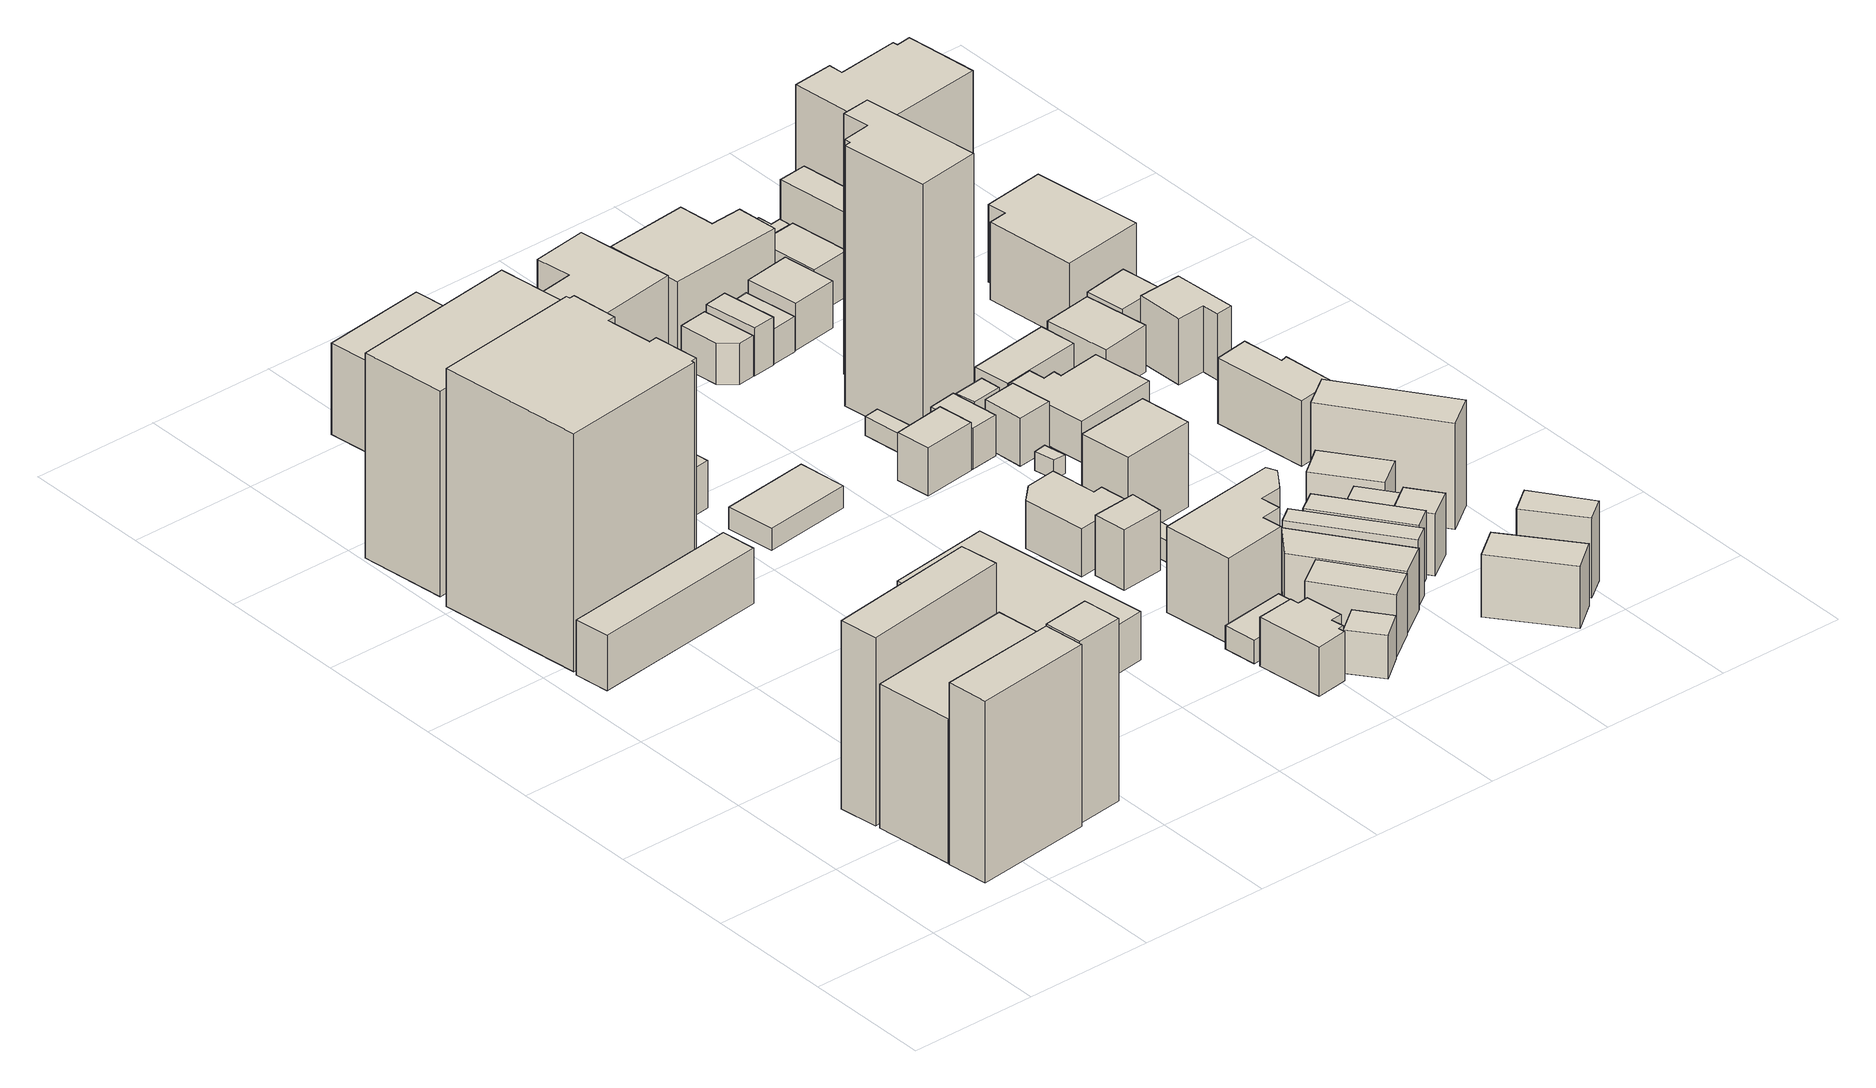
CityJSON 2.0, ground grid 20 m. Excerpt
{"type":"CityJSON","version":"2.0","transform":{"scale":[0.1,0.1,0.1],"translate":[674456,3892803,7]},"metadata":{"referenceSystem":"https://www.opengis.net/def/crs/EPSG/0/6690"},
"CityObjects":{
"building1":{"type":"Building","attributes":{"class":"9999","usage":"401","measuredHeight":34.9,"storeysAboveGround":7,"BuildingDetailAttribute.totalFloorArea":859.86,"BuildingDetailAttribute.buildingFootprintArea":122.84,"BuildingDetailAttribute.buildingRoofEdgeArea":169.28,"BuildingDetailAttribute.urbanPlanType":"21","BuildingDetailAttribute.landUseType":"212","BuildingDetailAttribute.surveyYear":2021,"BuildingIDAttribute.prefecture":"23","BuildingIDAttribute.city":"23106"},"address":[{"country":"日本","locality":"愛知県名古屋市"}],"geometry":[{"type":"Solid","lod":"1","boundaries":[[[[0,1,2,3,4]],[[3,5,6,4]],[[2,7,5,3]],[[1,8,7,2]],[[0,9,8,1]],[[4,6,9,0]],[[5,7,8,9,6]]]]}]},
"building2":{"type":"Building","attributes":{"class":"3002","usage":"412","measuredHeight":28.9,"storeysAboveGround":7,"BuildingDetailAttribute.totalFloorArea":2027.91,"BuildingDetailAttribute.buildingFootprintArea":289.7,"BuildingDetailAttribute.buildingRoofEdgeArea":289.7,"BuildingDetailAttribute.urbanPlanType":"21","BuildingDetailAttribute.landUseType":"211","BuildingDetailAttribute.surveyYear":2021,"BuildingIDAttribute.prefecture":"23","BuildingIDAttribute.city":"23106"},"address":[{"country":"日本","locality":"愛知県名古屋市"}],"geometry":[{"type":"Solid","lod":"1","boundaries":[[[[10,11,12,13,14]],[[13,15,16,14]],[[12,17,15,13]],[[11,18,17,12]],[[10,19,18,11]],[[14,16,19,10]],[[15,17,18,19,16]]]]}]},
"building3":{"type":"Building","attributes":{"class":"3002","usage":"412","measuredHeight":33.9,"storeysAboveGround":10,"BuildingDetailAttribute.totalFloorArea":1466.18,"BuildingDetailAttribute.buildingFootprintArea":146.62,"BuildingDetailAttribute.buildingRoofEdgeArea":146.62,"BuildingDetailAttribute.urbanPlanType":"21","BuildingDetailAttribute.landUseType":"211","BuildingDetailAttribute.surveyYear":2021,"BuildingIDAttribute.prefecture":"23","BuildingIDAttribute.city":"23106"},"address":[{"country":"日本","locality":"愛知県名古屋市中区新栄一丁目３９１１"}],"geometry":[{"type":"Solid","lod":"1","boundaries":[[[[20,21,22,23]],[[22,24,25,23]],[[21,26,24,22]],[[20,27,26,21]],[[23,25,27,20]],[[24,26,27,25]]]]}]},
"building4":{"type":"Building","attributes":{"class":"9999","usage":"401","measuredHeight":34.9,"storeysAboveGround":1,"BuildingDetailAttribute.totalFloorArea":46.45,"BuildingDetailAttribute.buildingFootprintArea":46.45,"BuildingDetailAttribute.buildingRoofEdgeArea":169.28,"BuildingDetailAttribute.urbanPlanType":"21","BuildingDetailAttribute.landUseType":"212","BuildingDetailAttribute.surveyYear":2021,"BuildingIDAttribute.prefecture":"23","BuildingIDAttribute.city":"23106"},"address":[{"country":"日本","locality":"愛知県名古屋市"}],"geometry":[{"type":"Solid","lod":"1","boundaries":[[[[28,29,30,31]],[[30,32,33,31]],[[29,34,32,30]],[[28,35,34,29]],[[31,33,35,28]],[[32,34,35,33]]]]}]},
"building5":{"type":"Building","attributes":{"class":"3002","usage":"402","measuredHeight":12.2,"storeysAboveGround":3,"BuildingDetailAttribute.totalFloorArea":470.16,"BuildingDetailAttribute.buildingFootprintArea":156.72,"BuildingDetailAttribute.buildingRoofEdgeArea":156.72,"BuildingDetailAttribute.urbanPlanType":"21","BuildingDetailAttribute.landUseType":"212","BuildingDetailAttribute.surveyYear":2021,"BuildingIDAttribute.prefecture":"23","BuildingIDAttribute.city":"23106"},"address":[{"country":"日本","locality":"愛知県名古屋市"}],"geometry":[{"type":"Solid","lod":"1","boundaries":[[[[36,37,38,39]],[[38,40,41,39]],[[37,42,40,38]],[[36,43,42,37]],[[39,41,43,36]],[[40,42,43,41]]]]}]},
"building6":{"type":"Building","attributes":{"class":"9999","usage":"412","measuredHeight":38.8,"storeysAboveGround":12,"BuildingDetailAttribute.totalFloorArea":6611.01,"BuildingDetailAttribute.buildingFootprintArea":550.92,"BuildingDetailAttribute.buildingRoofEdgeArea":550.92,"BuildingDetailAttribute.urbanPlanType":"21","BuildingDetailAttribute.landUseType":"211","BuildingDetailAttribute.surveyYear":2021,"BuildingIDAttribute.prefecture":"23","BuildingIDAttribute.city":"23106"},"address":[{"country":"日本","locality":"愛知県名古屋市中区新栄一丁目２９０９"}],"geometry":[{"type":"Solid","lod":"1","boundaries":[[[[44,45,46,47,48,49,50,51,52,53,54,55]],[[54,56,57,55]],[[53,58,56,54]],[[52,59,58,53]],[[51,60,59,52]],[[50,61,60,51]],[[49,62,61,50]],[[48,63,62,49]],[[47,64,63,48]],[[46,65,64,47]],[[45,66,65,46]],[[44,67,66,45]],[[55,57,67,44]],[[56,58,59,60,61,62,63,64,65,66,67,57]]]]}]},
"building7":{"type":"Building","attributes":{"class":"9999","usage":"412","measuredHeight":8.6,"storeysAboveGround":1,"BuildingDetailAttribute.totalFloorArea":19.01,"BuildingDetailAttribute.buildingFootprintArea":19.01,"BuildingDetailAttribute.buildingRoofEdgeArea":19.01,"BuildingDetailAttribute.urbanPlanType":"21","BuildingDetailAttribute.landUseType":"211","BuildingDetailAttribute.surveyYear":2021,"BuildingIDAttribute.prefecture":"23","BuildingIDAttribute.city":"23106"},"address":[{"country":"日本","locality":"愛知県名古屋市"}],"geometry":[{"type":"Solid","lod":"1","boundaries":[[[[68,69,70,71,72]],[[71,73,74,72]],[[70,75,73,71]],[[69,76,75,70]],[[68,77,76,69]],[[72,74,77,68]],[[73,75,76,77,74]]]]}]},
"building8":{"type":"Building","attributes":{"class":"3002","usage":"414","measuredHeight":41.6,"storeysAboveGround":10,"BuildingDetailAttribute.totalFloorArea":3636.56,"BuildingDetailAttribute.buildingFootprintArea":363.66,"BuildingDetailAttribute.buildingRoofEdgeArea":363.66,"BuildingDetailAttribute.urbanPlanType":"21","BuildingDetailAttribute.landUseType":"211","BuildingDetailAttribute.surveyYear":2021,"BuildingIDAttribute.prefecture":"23","BuildingIDAttribute.city":"23106"},"address":[{"country":"日本","locality":"愛知県名古屋市"}],"geometry":[{"type":"Solid","lod":"1","boundaries":[[[[78,79,80,81,82]],[[81,83,84,82]],[[80,85,83,81]],[[79,86,85,80]],[[78,87,86,79]],[[82,84,87,78]],[[83,85,86,87,84]]]]}]},
"building9":{"type":"Building","attributes":{"class":"3002","usage":"401","measuredHeight":19.5,"storeysAboveGround":4,"BuildingDetailAttribute.totalFloorArea":1303.66,"BuildingDetailAttribute.buildingFootprintArea":325.91,"BuildingDetailAttribute.buildingRoofEdgeArea":325.91,"BuildingDetailAttribute.urbanPlanType":"21","BuildingDetailAttribute.landUseType":"212","BuildingDetailAttribute.surveyYear":2021,"BuildingIDAttribute.prefecture":"23","BuildingIDAttribute.city":"23106"},"address":[{"country":"日本","locality":"愛知県名古屋市"}],"geometry":[{"type":"Solid","lod":"1","boundaries":[[[[88,89,90,91,92,93,94]],[[93,95,96,94]],[[92,97,95,93]],[[91,98,97,92]],[[90,99,98,91]],[[89,100,99,90]],[[88,101,100,89]],[[94,96,101,88]],[[95,97,98,99,100,101,96]]]]}]},
"building10":{"type":"Building","attributes":{"class":"9999","usage":"412","measuredHeight":8.5,"storeysAboveGround":1,"BuildingDetailAttribute.totalFloorArea":107.79,"BuildingDetailAttribute.buildingFootprintArea":107.79,"BuildingDetailAttribute.buildingRoofEdgeArea":107.79,"BuildingDetailAttribute.urbanPlanType":"21","BuildingDetailAttribute.landUseType":"223","BuildingDetailAttribute.surveyYear":2021,"BuildingIDAttribute.prefecture":"23","BuildingIDAttribute.city":"23106"},"address":[{"country":"日本","locality":"愛知県名古屋市"}],"geometry":[{"type":"Solid","lod":"1","boundaries":[[[[102,103,104,105]],[[104,106,107,105]],[[103,108,106,104]],[[102,109,108,103]],[[105,107,109,102]],[[106,108,109,107]]]]}]},
"building11":{"type":"Building","attributes":{"class":"3002","usage":"402","measuredHeight":8.7,"storeysAboveGround":2,"BuildingDetailAttribute.totalFloorArea":960.29,"BuildingDetailAttribute.buildingFootprintArea":480.15,"BuildingDetailAttribute.buildingRoofEdgeArea":480.15,"BuildingDetailAttribute.urbanPlanType":"21","BuildingDetailAttribute.landUseType":"212","BuildingDetailAttribute.surveyYear":2021,"BuildingIDAttribute.prefecture":"23","BuildingIDAttribute.city":"23106"},"address":[{"country":"日本","locality":"愛知県名古屋市中区新栄一丁目３９０１の一部"}],"geometry":[{"type":"Solid","lod":"1","boundaries":[[[[110,111,112,113,114,115,116,117]],[[116,118,119,117]],[[115,120,118,116]],[[114,121,120,115]],[[113,122,121,114]],[[112,123,122,113]],[[111,124,123,112]],[[110,125,124,111]],[[117,119,125,110]],[[118,120,121,122,123,124,125,119]]]]}]},
"building12":{"type":"Building","attributes":{"class":"3002","usage":"412","measuredHeight":27.5,"storeysAboveGround":9,"BuildingDetailAttribute.totalFloorArea":2140.49,"BuildingDetailAttribute.buildingFootprintArea":237.83,"BuildingDetailAttribute.buildingRoofEdgeArea":237.83,"BuildingDetailAttribute.urbanPlanType":"21","BuildingDetailAttribute.landUseType":"211","BuildingDetailAttribute.surveyYear":2021,"BuildingIDAttribute.prefecture":"23","BuildingIDAttribute.city":"23106"},"address":[{"country":"日本","locality":"愛知県名古屋市"}],"geometry":[{"type":"Solid","lod":"1","boundaries":[[[[126,127,128,129,130,131,132]],[[131,133,134,132]],[[130,135,133,131]],[[129,136,135,130]],[[128,137,136,129]],[[127,138,137,128]],[[126,139,138,127]],[[132,134,139,126]],[[133,135,136,137,138,139,134]]]]}]},
"building13":{"type":"Building","attributes":{"class":"3001","usage":"431","measuredHeight":4.5,"storeysAboveGround":1,"BuildingDetailAttribute.totalFloorArea":107.87,"BuildingDetailAttribute.buildingFootprintArea":107.87,"BuildingDetailAttribute.buildingRoofEdgeArea":107.87,"BuildingDetailAttribute.urbanPlanType":"21","BuildingDetailAttribute.landUseType":"222","BuildingDetailAttribute.surveyYear":2021,"BuildingIDAttribute.prefecture":"23","BuildingIDAttribute.city":"23106"},"address":[{"country":"日本","locality":"愛知県名古屋市"}],"geometry":[{"type":"Solid","lod":"1","boundaries":[[[[140,141,142,143]],[[142,144,145,143]],[[141,146,144,142]],[[140,147,146,141]],[[143,145,147,140]],[[144,146,147,145]]]]}]},
"building14":{"type":"Building","attributes":{"class":"3001","usage":"411","measuredHeight":9.8,"storeysAboveGround":2,"BuildingDetailAttribute.totalFloorArea":145.58,"BuildingDetailAttribute.buildingFootprintArea":72.79,"BuildingDetailAttribute.buildingRoofEdgeArea":72.79,"BuildingDetailAttribute.urbanPlanType":"21","BuildingDetailAttribute.landUseType":"211","BuildingDetailAttribute.surveyYear":2021,"BuildingIDAttribute.prefecture":"23","BuildingIDAttribute.city":"23106"},"address":[{"country":"日本","locality":"愛知県名古屋市中区新栄一丁目３８２９の一部"}],"geometry":[{"type":"Solid","lod":"1","boundaries":[[[[148,149,150,151,152,153,154,155,156,157]],[[156,158,159,157]],[[155,160,158,156]],[[154,161,160,155]],[[153,162,161,154]],[[152,163,162,153]],[[151,164,163,152]],[[150,165,164,151]],[[149,166,165,150]],[[148,167,166,149]],[[157,159,167,148]],[[158,160,161,162,163,164,165,166,167,159]]]]}]},
"building15":{"type":"Building","attributes":{"class":"9999","usage":"431","measuredHeight":5.3,"storeysAboveGround":1,"BuildingDetailAttribute.totalFloorArea":54.17,"BuildingDetailAttribute.buildingFootprintArea":54.17,"BuildingDetailAttribute.buildingRoofEdgeArea":54.17,"BuildingDetailAttribute.urbanPlanType":"21","BuildingDetailAttribute.landUseType":"213","BuildingDetailAttribute.surveyYear":2021,"BuildingIDAttribute.prefecture":"23","BuildingIDAttribute.city":"23106"},"address":[{"country":"日本","locality":"愛知県名古屋市中区新栄一丁目３８２８"}],"geometry":[{"type":"Solid","lod":"1","boundaries":[[[[168,169,170,171]],[[170,172,173,171]],[[169,174,172,170]],[[168,175,174,169]],[[171,173,175,168]],[[172,174,175,173]]]]}]},
"building16":{"type":"Building","attributes":{"class":"3001","usage":"411","measuredHeight":9.9,"storeysAboveGround":2,"BuildingDetailAttribute.totalFloorArea":61.11,"BuildingDetailAttribute.buildingFootprintArea":30.56,"BuildingDetailAttribute.buildingRoofEdgeArea":30.56,"BuildingDetailAttribute.urbanPlanType":"21","BuildingDetailAttribute.landUseType":"211","BuildingDetailAttribute.surveyYear":2021,"BuildingIDAttribute.prefecture":"23","BuildingIDAttribute.city":"23106"},"address":[{"country":"日本","locality":"愛知県名古屋市"}],"geometry":[{"type":"Solid","lod":"1","boundaries":[[[[176,177,178,179]],[[178,180,181,179]],[[177,182,180,178]],[[176,183,182,177]],[[179,181,183,176]],[[180,182,183,181]]]]}]},
"building17":{"type":"Building","attributes":{"class":"3001","usage":"411","measuredHeight":10.6,"storeysAboveGround":3,"BuildingDetailAttribute.totalFloorArea":109.12,"BuildingDetailAttribute.buildingFootprintArea":36.37,"BuildingDetailAttribute.buildingRoofEdgeArea":36.37,"BuildingDetailAttribute.urbanPlanType":"21","BuildingDetailAttribute.landUseType":"211","BuildingDetailAttribute.surveyYear":2021,"BuildingIDAttribute.prefecture":"23","BuildingIDAttribute.city":"23106"},"address":[{"country":"日本","locality":"愛知県名古屋市"}],"geometry":[{"type":"Solid","lod":"1","boundaries":[[[[184,185,186,187]],[[186,188,189,187]],[[185,190,188,186]],[[184,191,190,185]],[[187,189,191,184]],[[188,190,191,189]]]]}]},
"building18":{"type":"Building","attributes":{"class":"3001","usage":"411","measuredHeight":8.6,"storeysAboveGround":2,"BuildingDetailAttribute.totalFloorArea":197.67,"BuildingDetailAttribute.buildingFootprintArea":98.84,"BuildingDetailAttribute.buildingRoofEdgeArea":98.84,"BuildingDetailAttribute.urbanPlanType":"21","BuildingDetailAttribute.landUseType":"211","BuildingDetailAttribute.surveyYear":2021,"BuildingIDAttribute.prefecture":"23","BuildingIDAttribute.city":"23106"},"address":[{"country":"日本","locality":"愛知県名古屋市"}],"geometry":[{"type":"Solid","lod":"1","boundaries":[[[[192,193,194,195,196,197,198]],[[197,199,200,198]],[[196,201,199,197]],[[195,202,201,196]],[[194,203,202,195]],[[193,204,203,194]],[[192,205,204,193]],[[198,200,205,192]],[[199,201,202,203,204,205,200]]]]}]},
"building19":{"type":"Building","attributes":{"class":"3002","usage":"412","measuredHeight":13.6,"storeysAboveGround":4,"BuildingDetailAttribute.totalFloorArea":666.34,"BuildingDetailAttribute.buildingFootprintArea":166.59,"BuildingDetailAttribute.buildingRoofEdgeArea":166.59,"BuildingDetailAttribute.urbanPlanType":"21","BuildingDetailAttribute.landUseType":"211","BuildingDetailAttribute.surveyYear":2021,"BuildingIDAttribute.prefecture":"23","BuildingIDAttribute.city":"23106"},"address":[{"country":"日本","locality":"愛知県名古屋市"}],"geometry":[{"type":"Solid","lod":"1","boundaries":[[[[206,207,208,209,210,211,212,213,214]],[[213,215,216,214]],[[212,217,215,213]],[[211,218,217,212]],[[210,219,218,211]],[[209,220,219,210]],[[208,221,220,209]],[[207,222,221,208]],[[206,223,222,207]],[[214,216,223,206]],[[215,217,218,219,220,221,222,223,216]]]]}]},
"building20":{"type":"Building","attributes":{"class":"3002","usage":"412","measuredHeight":9.8,"storeysAboveGround":3,"BuildingDetailAttribute.totalFloorArea":202.65,"BuildingDetailAttribute.buildingFootprintArea":67.55,"BuildingDetailAttribute.buildingRoofEdgeArea":67.55,"BuildingDetailAttribute.urbanPlanType":"21","BuildingDetailAttribute.landUseType":"211","BuildingDetailAttribute.surveyYear":2021,"BuildingIDAttribute.prefecture":"23","BuildingIDAttribute.city":"23106"},"address":[{"country":"日本","locality":"愛知県名古屋市"}],"geometry":[{"type":"Solid","lod":"1","boundaries":[[[[224,225,226,227]],[[226,228,229,227]],[[225,230,228,226]],[[224,231,230,225]],[[227,229,231,224]],[[228,230,231,229]]]]}]},
"building21":{"type":"Building","attributes":{"class":"3001","usage":"413","measuredHeight":8.6,"storeysAboveGround":2,"BuildingDetailAttribute.totalFloorArea":94.34,"BuildingDetailAttribute.buildingFootprintArea":47.17,"BuildingDetailAttribute.buildingRoofEdgeArea":47.17,"BuildingDetailAttribute.urbanPlanType":"21","BuildingDetailAttribute.landUseType":"212","BuildingDetailAttribute.surveyYear":2021,"BuildingIDAttribute.prefecture":"23","BuildingIDAttribute.city":"23106"},"address":[{"country":"日本","locality":"愛知県名古屋市"}],"geometry":[{"type":"Solid","lod":"1","boundaries":[[[[232,233,234,235]],[[234,236,237,235]],[[233,238,236,234]],[[232,239,238,233]],[[235,237,239,232]],[[236,238,239,237]]]]}]},
"building22":{"type":"Building","attributes":{"class":"3001","usage":"411","measuredHeight":4.4,"storeysAboveGround":1,"BuildingDetailAttribute.totalFloorArea":19.35,"BuildingDetailAttribute.buildingFootprintArea":19.35,"BuildingDetailAttribute.buildingRoofEdgeArea":19.35,"BuildingDetailAttribute.urbanPlanType":"21","BuildingDetailAttribute.landUseType":"211","BuildingDetailAttribute.surveyYear":2021,"BuildingIDAttribute.prefecture":"23","BuildingIDAttribute.city":"23106"},"address":[{"country":"日本","locality":"愛知県名古屋市"}],"geometry":[{"type":"Solid","lod":"1","boundaries":[[[[240,241,242,243]],[[242,244,245,243]],[[241,246,244,242]],[[240,247,246,241]],[[243,245,247,240]],[[244,246,247,245]]]]}]},
"building23":{"type":"Building","attributes":{"class":"3001","usage":"411","measuredHeight":12.8,"storeysAboveGround":3,"BuildingDetailAttribute.totalFloorArea":310.9,"BuildingDetailAttribute.buildingFootprintArea":103.63,"BuildingDetailAttribute.buildingRoofEdgeArea":103.63,"BuildingDetailAttribute.urbanPlanType":"21","BuildingDetailAttribute.landUseType":"211","BuildingDetailAttribute.surveyYear":2021,"BuildingIDAttribute.prefecture":"23","BuildingIDAttribute.city":"23106"},"address":[{"country":"日本","locality":"愛知県名古屋市中区新栄一丁目３８２７"}],"geometry":[{"type":"Solid","lod":"1","boundaries":[[[[248,249,250,251]],[[250,252,253,251]],[[249,254,252,250]],[[248,255,254,249]],[[251,253,255,248]],[[252,254,255,253]]]]}]},
"building24":{"type":"Building","attributes":{"class":"9999","usage":"412","measuredHeight":30.4,"storeysAboveGround":1,"BuildingDetailAttribute.totalFloorArea":18.6,"BuildingDetailAttribute.buildingFootprintArea":18.6,"BuildingDetailAttribute.buildingRoofEdgeArea":18.6,"BuildingDetailAttribute.urbanPlanType":"21","BuildingDetailAttribute.landUseType":"211","BuildingDetailAttribute.surveyYear":2021,"BuildingIDAttribute.prefecture":"23","BuildingIDAttribute.city":"23106"},"address":[{"country":"日本","locality":"愛知県名古屋市"}],"geometry":[{"type":"Solid","lod":"1","boundaries":[[[[256,257,258,259]],[[258,260,261,259]],[[257,262,260,258]],[[256,263,262,257]],[[259,261,263,256]],[[260,262,263,261]]]]}]},
"building25":{"type":"Building","attributes":{"class":"9999","usage":"413","measuredHeight":9.5,"storeysAboveGround":2,"BuildingDetailAttribute.totalFloorArea":76.27,"BuildingDetailAttribute.buildingFootprintArea":38.14,"BuildingDetailAttribute.buildingRoofEdgeArea":38.14,"BuildingDetailAttribute.urbanPlanType":"21","BuildingDetailAttribute.landUseType":"212","BuildingDetailAttribute.surveyYear":2021,"BuildingIDAttribute.prefecture":"23","BuildingIDAttribute.city":"23106"},"address":[{"country":"日本","locality":"愛知県名古屋市"}],"geometry":[{"type":"Solid","lod":"1","boundaries":[[[[264,265,266,267,268]],[[267,269,270,268]],[[266,271,269,267]],[[265,272,271,266]],[[264,273,272,265]],[[268,270,273,264]],[[269,271,272,273,270]]]]}]},
"building26":{"type":"Building","attributes":{"class":"3001","usage":"413","measuredHeight":7.5,"storeysAboveGround":2,"BuildingDetailAttribute.totalFloorArea":67.47,"BuildingDetailAttribute.buildingFootprintArea":33.73,"BuildingDetailAttribute.buildingRoofEdgeArea":33.73,"BuildingDetailAttribute.urbanPlanType":"21","BuildingDetailAttribute.landUseType":"212","BuildingDetailAttribute.surveyYear":2021,"BuildingIDAttribute.prefecture":"23","BuildingIDAttribute.city":"23106"},"address":[{"country":"日本","locality":"愛知県名古屋市"}],"geometry":[{"type":"Solid","lod":"1","boundaries":[[[[274,275,276,277]],[[276,278,279,277]],[[275,280,278,276]],[[274,281,280,275]],[[277,279,281,274]],[[278,280,281,279]]]]}]},
"building27":{"type":"Building","attributes":{"class":"3001","usage":"412","measuredHeight":13.5,"storeysAboveGround":5,"BuildingDetailAttribute.totalFloorArea":484.36,"BuildingDetailAttribute.buildingFootprintArea":96.87,"BuildingDetailAttribute.buildingRoofEdgeArea":96.87,"BuildingDetailAttribute.urbanPlanType":"21","BuildingDetailAttribute.landUseType":"211","BuildingDetailAttribute.surveyYear":2021,"BuildingIDAttribute.prefecture":"23","BuildingIDAttribute.city":"23106"},"address":[{"country":"日本","locality":"愛知県名古屋市"}],"geometry":[{"type":"Solid","lod":"1","boundaries":[[[[282,283,284,285]],[[284,286,287,285]],[[283,288,286,284]],[[282,289,288,283]],[[285,287,289,282]],[[286,288,289,287]]]]}]},
"building28":{"type":"Building","attributes":{"class":"9999","usage":"411","measuredHeight":12.8,"storeysAboveGround":3,"BuildingDetailAttribute.totalFloorArea":165.27,"BuildingDetailAttribute.buildingFootprintArea":55.09,"BuildingDetailAttribute.buildingRoofEdgeArea":55.09,"BuildingDetailAttribute.urbanPlanType":"21","BuildingDetailAttribute.landUseType":"211","BuildingDetailAttribute.surveyYear":2021,"BuildingIDAttribute.prefecture":"23","BuildingIDAttribute.city":"23106"},"address":[{"country":"日本","locality":"愛知県名古屋市"}],"geometry":[{"type":"Solid","lod":"1","boundaries":[[[[290,291,292,293]],[[292,294,295,293]],[[291,296,294,292]],[[290,297,296,291]],[[293,295,297,290]],[[294,296,297,295]]]]}]},
"building29":{"type":"Building","attributes":{"class":"3001","usage":"461","measuredHeight":3.2,"storeysAboveGround":9999,"BuildingDetailAttribute.totalFloorArea":-9999,"BuildingDetailAttribute.buildingFootprintArea":-9999,"BuildingDetailAttribute.buildingRoofEdgeArea":6.8,"BuildingDetailAttribute.urbanPlanType":"21","BuildingDetailAttribute.landUseType":"213","BuildingDetailAttribute.surveyYear":2021,"BuildingIDAttribute.prefecture":"23","BuildingIDAttribute.city":"23106"},"geometry":[{"type":"Solid","lod":"1","boundaries":[[[[298,299,300,301]],[[300,302,303,301]],[[299,304,302,300]],[[298,305,304,299]],[[301,303,305,298]],[[302,304,305,303]]]]}]},
"building30":{"type":"Building","attributes":{"class":"9999","usage":"413","measuredHeight":9.6,"storeysAboveGround":2,"BuildingDetailAttribute.totalFloorArea":63.22,"BuildingDetailAttribute.buildingFootprintArea":31.61,"BuildingDetailAttribute.buildingRoofEdgeArea":31.61,"BuildingDetailAttribute.urbanPlanType":"21","BuildingDetailAttribute.landUseType":"212","BuildingDetailAttribute.surveyYear":2021,"BuildingIDAttribute.prefecture":"23","BuildingIDAttribute.city":"23106"},"address":[{"country":"日本","locality":"愛知県名古屋市"}],"geometry":[{"type":"Solid","lod":"1","boundaries":[[[[306,307,308,309]],[[308,310,311,309]],[[307,312,310,308]],[[306,313,312,307]],[[309,311,313,306]],[[310,312,313,311]]]]}]},
"building31":{"type":"Building","attributes":{"class":"3002","usage":"411","measuredHeight":10.8,"storeysAboveGround":3,"BuildingDetailAttribute.totalFloorArea":175.99,"BuildingDetailAttribute.buildingFootprintArea":58.66,"BuildingDetailAttribute.buildingRoofEdgeArea":58.66,"BuildingDetailAttribute.urbanPlanType":"21","BuildingDetailAttribute.landUseType":"211","BuildingDetailAttribute.surveyYear":2021,"BuildingIDAttribute.prefecture":"23","BuildingIDAttribute.city":"23106"},"address":[{"country":"日本","locality":"愛知県名古屋市"}],"geometry":[{"type":"Solid","lod":"1","boundaries":[[[[314,315,316,317]],[[316,318,319,317]],[[315,320,318,316]],[[314,321,320,315]],[[317,319,321,314]],[[318,320,321,319]]]]}]},
"building32":{"type":"Building","attributes":{"class":"3001","usage":"441","measuredHeight":7.6,"storeysAboveGround":2,"BuildingDetailAttribute.totalFloorArea":70.42,"BuildingDetailAttribute.buildingFootprintArea":35.21,"BuildingDetailAttribute.buildingRoofEdgeArea":35.21,"BuildingDetailAttribute.urbanPlanType":"21","BuildingDetailAttribute.landUseType":"213","BuildingDetailAttribute.surveyYear":2021,"BuildingIDAttribute.prefecture":"23","BuildingIDAttribute.city":"23106"},"address":[{"country":"日本","locality":"愛知県名古屋市"}],"geometry":[{"type":"Solid","lod":"1","boundaries":[[[[322,323,324,325]],[[324,326,327,325]],[[323,328,326,324]],[[322,329,328,323]],[[325,327,329,322]],[[326,328,329,327]]]]}]},
"building33":{"type":"Building","attributes":{"class":"9999","usage":"412","measuredHeight":41.4,"storeysAboveGround":14,"BuildingDetailAttribute.totalFloorArea":2336.78,"BuildingDetailAttribute.buildingFootprintArea":166.91,"BuildingDetailAttribute.buildingRoofEdgeArea":166.91,"BuildingDetailAttribute.urbanPlanType":"21","BuildingDetailAttribute.landUseType":"211","BuildingDetailAttribute.surveyYear":2021,"BuildingIDAttribute.prefecture":"23","BuildingIDAttribute.city":"23106"},"address":[{"country":"日本","locality":"愛知県名古屋市中区新栄一丁目３１０１－１"}],"geometry":[{"type":"Solid","lod":"1","boundaries":[[[[330,331,332,333,334,335,336,337]],[[336,338,339,337]],[[335,340,338,336]],[[334,341,340,335]],[[333,342,341,334]],[[332,343,342,333]],[[331,344,343,332]],[[330,345,344,331]],[[337,339,345,330]],[[338,340,341,342,343,344,345,339]]]]}]},
"building34":{"type":"Building","attributes":{"class":"3001","usage":"461","measuredHeight":6.4,"storeysAboveGround":9999,"BuildingDetailAttribute.totalFloorArea":-9999,"BuildingDetailAttribute.buildingFootprintArea":-9999,"BuildingDetailAttribute.buildingRoofEdgeArea":16.04,"BuildingDetailAttribute.urbanPlanType":"21","BuildingDetailAttribute.landUseType":"213","BuildingDetailAttribute.surveyYear":2021,"BuildingIDAttribute.prefecture":"23","BuildingIDAttribute.city":"23106"},"geometry":[{"type":"Solid","lod":"1","boundaries":[[[[346,347,348,349]],[[348,350,351,349]],[[347,352,350,348]],[[346,353,352,347]],[[349,351,353,346]],[[350,352,353,351]]]]}]},
"building35":{"type":"Building","attributes":{"class":"3001","usage":"401","measuredHeight":5.6,"storeysAboveGround":1,"BuildingDetailAttribute.totalFloorArea":29.57,"BuildingDetailAttribute.buildingFootprintArea":29.57,"BuildingDetailAttribute.buildingRoofEdgeArea":29.57,"BuildingDetailAttribute.urbanPlanType":"21","BuildingDetailAttribute.landUseType":"212","BuildingDetailAttribute.surveyYear":2021,"BuildingIDAttribute.prefecture":"23","BuildingIDAttribute.city":"23106"},"address":[{"country":"日本","locality":"愛知県名古屋市"}],"geometry":[{"type":"Solid","lod":"1","boundaries":[[[[354,355,356,357]],[[356,358,359,357]],[[355,360,358,356]],[[354,361,360,355]],[[357,359,361,354]],[[358,360,361,359]]]]}]},
"building36":{"type":"Building","attributes":{"class":"3001","usage":"413","measuredHeight":6.6,"storeysAboveGround":2,"BuildingDetailAttribute.totalFloorArea":67.67,"BuildingDetailAttribute.buildingFootprintArea":33.83,"BuildingDetailAttribute.buildingRoofEdgeArea":33.83,"BuildingDetailAttribute.urbanPlanType":"21","BuildingDetailAttribute.landUseType":"212","BuildingDetailAttribute.surveyYear":2021,"BuildingIDAttribute.prefecture":"23","BuildingIDAttribute.city":"23106"},"address":[{"country":"日本","locality":"愛知県名古屋市"}],"geometry":[{"type":"Solid","lod":"1","boundaries":[[[[362,363,364,365]],[[364,366,367,365]],[[363,368,366,364]],[[362,369,368,363]],[[365,367,369,362]],[[366,368,369,367]]]]}]},
"building37":{"type":"Building","attributes":{"class":"3002","usage":"422","measuredHeight":15.4,"storeysAboveGround":3,"BuildingDetailAttribute.totalFloorArea":590.63,"BuildingDetailAttribute.buildingFootprintArea":196.88,"BuildingDetailAttribute.buildingRoofEdgeArea":196.88,"BuildingDetailAttribute.urbanPlanType":"21","BuildingDetailAttribute.landUseType":"214","BuildingDetailAttribute.surveyYear":2021,"BuildingIDAttribute.prefecture":"23","BuildingIDAttribute.city":"23106"},"address":[{"country":"日本","locality":"愛知県名古屋市"}],"geometry":[{"type":"Solid","lod":"1","boundaries":[[[[370,371,372,373,374,375]],[[374,376,377,375]],[[373,378,376,374]],[[372,379,378,373]],[[371,380,379,372]],[[370,381,380,371]],[[375,377,381,370]],[[376,378,379,380,381,377]]]]}]},
"building38":{"type":"Building","attributes":{"class":"3002","usage":"401","measuredHeight":9.6,"storeysAboveGround":2,"BuildingDetailAttribute.totalFloorArea":69.43,"BuildingDetailAttribute.buildingFootprintArea":34.72,"BuildingDetailAttribute.buildingRoofEdgeArea":34.72,"BuildingDetailAttribute.urbanPlanType":"21","BuildingDetailAttribute.landUseType":"212","BuildingDetailAttribute.surveyYear":2021,"BuildingIDAttribute.prefecture":"23","BuildingIDAttribute.city":"23106"},"address":[{"country":"日本","locality":"愛知県名古屋市"}],"geometry":[{"type":"Solid","lod":"1","boundaries":[[[[382,383,384,385]],[[384,386,387,385]],[[383,388,386,384]],[[382,389,388,383]],[[385,387,389,382]],[[386,388,389,387]]]]}]},
"building39":{"type":"Building","attributes":{"class":"3002","usage":"411","measuredHeight":12.9,"storeysAboveGround":3,"BuildingDetailAttribute.totalFloorArea":223,"BuildingDetailAttribute.buildingFootprintArea":74.33,"BuildingDetailAttribute.buildingRoofEdgeArea":74.33,"BuildingDetailAttribute.urbanPlanType":"21","BuildingDetailAttribute.landUseType":"211","BuildingDetailAttribute.surveyYear":2021,"BuildingIDAttribute.prefecture":"23","BuildingIDAttribute.city":"23106"},"address":[{"country":"日本","locality":"愛知県名古屋市"}],"geometry":[{"type":"Solid","lod":"1","boundaries":[[[[390,391,392,393]],[[392,394,395,393]],[[391,396,394,392]],[[390,397,396,391]],[[393,395,397,390]],[[394,396,397,395]]]]}]},
"building40":{"type":"Building","attributes":{"class":"3002","usage":"401","measuredHeight":9.8,"storeysAboveGround":2,"BuildingDetailAttribute.totalFloorArea":60.44,"BuildingDetailAttribute.buildingFootprintArea":30.22,"BuildingDetailAttribute.buildingRoofEdgeArea":30.22,"BuildingDetailAttribute.urbanPlanType":"21","BuildingDetailAttribute.landUseType":"212","BuildingDetailAttribute.surveyYear":2021,"BuildingIDAttribute.prefecture":"23","BuildingIDAttribute.city":"23106"},"address":[{"country":"日本","locality":"愛知県名古屋市"}],"geometry":[{"type":"Solid","lod":"1","boundaries":[[[[398,399,400,401]],[[400,402,403,401]],[[399,404,402,400]],[[398,405,404,399]],[[401,403,405,398]],[[402,404,405,403]]]]}]},
"building41":{"type":"Building","attributes":{"class":"3001","usage":"411","measuredHeight":9.5,"storeysAboveGround":2,"BuildingDetailAttribute.totalFloorArea":124.35,"BuildingDetailAttribute.buildingFootprintArea":62.17,"BuildingDetailAttribute.buildingRoofEdgeArea":62.17,"BuildingDetailAttribute.urbanPlanType":"21","BuildingDetailAttribute.landUseType":"211","BuildingDetailAttribute.surveyYear":2021,"BuildingIDAttribute.prefecture":"23","BuildingIDAttribute.city":"23106"},"address":[{"country":"日本","locality":"愛知県名古屋市"}],"geometry":[{"type":"Solid","lod":"1","boundaries":[[[[406,407,408,409]],[[408,410,411,409]],[[407,412,410,408]],[[406,413,412,407]],[[409,411,413,406]],[[410,412,413,411]]]]}]},
"building42":{"type":"Building","attributes":{"class":"3002","usage":"411","measuredHeight":16.5,"storeysAboveGround":3,"BuildingDetailAttribute.totalFloorArea":175.36,"BuildingDetailAttribute.buildingFootprintArea":58.45,"BuildingDetailAttribute.buildingRoofEdgeArea":58.45,"BuildingDetailAttribute.urbanPlanType":"21","BuildingDetailAttribute.landUseType":"211","BuildingDetailAttribute.surveyYear":2021,"BuildingIDAttribute.prefecture":"23","BuildingIDAttribute.city":"23106"},"address":[{"country":"日本","locality":"愛知県名古屋市"}],"geometry":[{"type":"Solid","lod":"1","boundaries":[[[[414,415,416,417]],[[416,418,419,417]],[[415,420,418,416]],[[414,421,420,415]],[[417,419,421,414]],[[418,420,421,419]]]]}]},
"building43":{"type":"Building","attributes":{"class":"3001","usage":"413","measuredHeight":7.5,"storeysAboveGround":1,"BuildingDetailAttribute.totalFloorArea":143.56,"BuildingDetailAttribute.buildingFootprintArea":143.56,"BuildingDetailAttribute.buildingRoofEdgeArea":220.16,"BuildingDetailAttribute.urbanPlanType":"21","BuildingDetailAttribute.landUseType":"212","BuildingDetailAttribute.surveyYear":2021,"BuildingIDAttribute.prefecture":"23","BuildingIDAttribute.city":"23106"},"address":[{"country":"日本","locality":"愛知県名古屋市"}],"geometry":[{"type":"Solid","lod":"1","boundaries":[[[[422,423,424,425,426,427,428,429]],[[428,430,431,429]],[[427,432,430,428]],[[426,433,432,427]],[[425,434,433,426]],[[424,435,434,425]],[[423,436,435,424]],[[422,437,436,423]],[[429,431,437,422]],[[430,432,433,434,435,436,437,431]]]]}]},
"building44":{"type":"Building","attributes":{"class":"3001","usage":"411","measuredHeight":7.5,"storeysAboveGround":1,"BuildingDetailAttribute.totalFloorArea":76.6,"BuildingDetailAttribute.buildingFootprintArea":76.6,"BuildingDetailAttribute.buildingRoofEdgeArea":220.16,"BuildingDetailAttribute.urbanPlanType":"21","BuildingDetailAttribute.landUseType":"211","BuildingDetailAttribute.surveyYear":2021,"BuildingIDAttribute.prefecture":"23","BuildingIDAttribute.city":"23106"},"address":[{"country":"日本","locality":"愛知県名古屋市"}],"geometry":[{"type":"Solid","lod":"1","boundaries":[[[[438,439,440,441,442]],[[441,443,444,442]],[[440,445,443,441]],[[439,446,445,440]],[[438,447,446,439]],[[442,444,447,438]],[[443,445,446,447,444]]]]}]},
"building45":{"type":"Building","attributes":{"class":"3002","usage":"401","measuredHeight":15.7,"storeysAboveGround":4,"BuildingDetailAttribute.totalFloorArea":183.52,"BuildingDetailAttribute.buildingFootprintArea":45.88,"BuildingDetailAttribute.buildingRoofEdgeArea":45.88,"BuildingDetailAttribute.urbanPlanType":"21","BuildingDetailAttribute.landUseType":"212","BuildingDetailAttribute.surveyYear":2021,"BuildingIDAttribute.prefecture":"23","BuildingIDAttribute.city":"23106"},"address":[{"country":"日本","locality":"愛知県名古屋市"}],"geometry":[{"type":"Solid","lod":"1","boundaries":[[[[448,449,450,451]],[[450,452,453,451]],[[449,454,452,450]],[[448,455,454,449]],[[451,453,455,448]],[[452,454,455,453]]]]}]},
"building46":{"type":"Building","attributes":{"class":"3002","usage":"412","measuredHeight":21.8,"storeysAboveGround":6,"BuildingDetailAttribute.totalFloorArea":697.92,"BuildingDetailAttribute.buildingFootprintArea":116.32,"BuildingDetailAttribute.buildingRoofEdgeArea":116.32,"BuildingDetailAttribute.urbanPlanType":"21","BuildingDetailAttribute.landUseType":"211","BuildingDetailAttribute.surveyYear":2021,"BuildingIDAttribute.prefecture":"23","BuildingIDAttribute.city":"23106"},"address":[{"country":"日本","locality":"愛知県名古屋市"}],"geometry":[{"type":"Solid","lod":"1","boundaries":[[[[456,457,458,459]],[[458,460,461,459]],[[457,462,460,458]],[[456,463,462,457]],[[459,461,463,456]],[[460,462,463,461]]]]}]},
"building47":{"type":"Building","attributes":{"class":"3001","usage":"411","measuredHeight":13.3,"storeysAboveGround":2,"BuildingDetailAttribute.totalFloorArea":125.28,"BuildingDetailAttribute.buildingFootprintArea":62.64,"BuildingDetailAttribute.buildingRoofEdgeArea":82.31,"BuildingDetailAttribute.urbanPlanType":"21","BuildingDetailAttribute.landUseType":"211","BuildingDetailAttribute.surveyYear":2021,"BuildingIDAttribute.prefecture":"23","BuildingIDAttribute.city":"23106"},"address":[{"country":"日本","locality":"愛知県名古屋市"}],"geometry":[{"type":"Solid","lod":"1","boundaries":[[[[464,465,466,467,468]],[[467,469,470,468]],[[466,471,469,467]],[[465,472,471,466]],[[464,473,472,465]],[[468,470,473,464]],[[469,471,472,473,470]]]]}]},
"building48":{"type":"Building","attributes":{"class":"3001","usage":"411","measuredHeight":13.3,"storeysAboveGround":1,"BuildingDetailAttribute.totalFloorArea":19.67,"BuildingDetailAttribute.buildingFootprintArea":19.67,"BuildingDetailAttribute.buildingRoofEdgeArea":82.31,"BuildingDetailAttribute.urbanPlanType":"21","BuildingDetailAttribute.landUseType":"211","BuildingDetailAttribute.surveyYear":2021,"BuildingIDAttribute.prefecture":"23","BuildingIDAttribute.city":"23106"},"address":[{"country":"日本","locality":"愛知県名古屋市"}],"geometry":[{"type":"Solid","lod":"1","boundaries":[[[[474,475,476,477,478,479]],[[478,480,481,479]],[[477,482,480,478]],[[476,483,482,477]],[[475,484,483,476]],[[474,485,484,475]],[[479,481,485,474]],[[480,482,483,484,485,481]]]]}]},
"building49":{"type":"Building","attributes":{"class":"3002","usage":"413","measuredHeight":10.4,"storeysAboveGround":3,"BuildingDetailAttribute.totalFloorArea":267.71,"BuildingDetailAttribute.buildingFootprintArea":89.24,"BuildingDetailAttribute.buildingRoofEdgeArea":89.24,"BuildingDetailAttribute.urbanPlanType":"21","BuildingDetailAttribute.landUseType":"212","BuildingDetailAttribute.surveyYear":2021,"BuildingIDAttribute.prefecture":"23","BuildingIDAttribute.city":"23106"},"address":[{"country":"日本","locality":"愛知県名古屋市"}],"geometry":[{"type":"Solid","lod":"1","boundaries":[[[[486,487,488,489,490,491]],[[490,492,493,491]],[[489,494,492,490]],[[488,495,494,489]],[[487,496,495,488]],[[486,497,496,487]],[[491,493,497,486]],[[492,494,495,496,497,493]]]]}]},
"building50":{"type":"Building","attributes":{"class":"3001","usage":"411","measuredHeight":11.4,"storeysAboveGround":2,"BuildingDetailAttribute.totalFloorArea":163.74,"BuildingDetailAttribute.buildingFootprintArea":81.87,"BuildingDetailAttribute.buildingRoofEdgeArea":81.87,"BuildingDetailAttribute.urbanPlanType":"21","BuildingDetailAttribute.landUseType":"211","BuildingDetailAttribute.surveyYear":2021,"BuildingIDAttribute.prefecture":"23","BuildingIDAttribute.city":"23106"},"address":[{"country":"日本","locality":"愛知県名古屋市"}],"geometry":[{"type":"Solid","lod":"1","boundaries":[[[[498,499,500,501]],[[500,502,503,501]],[[499,504,502,500]],[[498,505,504,499]],[[501,503,505,498]],[[502,504,505,503]]]]}]},
"building51":{"type":"Building","attributes":{"class":"3002","usage":"412","measuredHeight":14.4,"storeysAboveGround":4,"BuildingDetailAttribute.totalFloorArea":272.65,"BuildingDetailAttribute.buildingFootprintArea":68.16,"BuildingDetailAttribute.buildingRoofEdgeArea":68.16,"BuildingDetailAttribute.urbanPlanType":"21","BuildingDetailAttribute.landUseType":"211","BuildingDetailAttribute.surveyYear":2021,"BuildingIDAttribute.prefecture":"23","BuildingIDAttribute.city":"23106"},"address":[{"country":"日本","locality":"愛知県名古屋市"}],"geometry":[{"type":"Solid","lod":"1","boundaries":[[[[506,507,508,509]],[[508,510,511,509]],[[507,512,510,508]],[[506,513,512,507]],[[509,511,513,506]],[[510,512,513,511]]]]}]},
"building52":{"type":"Building","attributes":{"class":"3002","usage":"401","measuredHeight":11.5,"storeysAboveGround":3,"BuildingDetailAttribute.totalFloorArea":179.15,"BuildingDetailAttribute.buildingFootprintArea":59.72,"BuildingDetailAttribute.buildingRoofEdgeArea":59.72,"BuildingDetailAttribute.urbanPlanType":"21","BuildingDetailAttribute.landUseType":"212","BuildingDetailAttribute.surveyYear":2021,"BuildingIDAttribute.prefecture":"23","BuildingIDAttribute.city":"23106"},"address":[{"country":"日本","locality":"愛知県名古屋市"}],"geometry":[{"type":"Solid","lod":"1","boundaries":[[[[514,515,516,517,518,519]],[[518,520,521,519]],[[517,522,520,518]],[[516,523,522,517]],[[515,524,523,516]],[[514,525,524,515]],[[519,521,525,514]],[[520,522,523,524,525,521]]]]}]},
"building53":{"type":"Building","attributes":{"class":"3001","usage":"401","measuredHeight":8.2,"storeysAboveGround":2,"BuildingDetailAttribute.totalFloorArea":93.62,"BuildingDetailAttribute.buildingFootprintArea":46.81,"BuildingDetailAttribute.buildingRoofEdgeArea":46.81,"BuildingDetailAttribute.urbanPlanType":"21","BuildingDetailAttribute.landUseType":"212","BuildingDetailAttribute.surveyYear":2021,"BuildingIDAttribute.prefecture":"23","BuildingIDAttribute.city":"23106"},"address":[{"country":"日本","locality":"愛知県名古屋市"}],"geometry":[{"type":"Solid","lod":"1","boundaries":[[[[526,527,528,529]],[[528,530,531,529]],[[527,532,530,528]],[[526,533,532,527]],[[529,531,533,526]],[[530,532,533,531]]]]}]},
"building54":{"type":"Building","attributes":{"class":"3002","usage":"412","measuredHeight":13.3,"storeysAboveGround":4,"BuildingDetailAttribute.totalFloorArea":870.15,"BuildingDetailAttribute.buildingFootprintArea":217.54,"BuildingDetailAttribute.buildingRoofEdgeArea":217.54,"BuildingDetailAttribute.urbanPlanType":"21","BuildingDetailAttribute.landUseType":"211","BuildingDetailAttribute.surveyYear":2021,"BuildingIDAttribute.prefecture":"23","BuildingIDAttribute.city":"23106"},"address":[{"country":"日本","locality":"愛知県名古屋市"}],"geometry":[{"type":"Solid","lod":"1","boundaries":[[[[534,535,536,537,538,539]],[[538,540,541,539]],[[537,542,540,538]],[[536,543,542,537]],[[535,544,543,536]],[[534,545,544,535]],[[539,541,545,534]],[[540,542,543,544,545,541]]]]}]},
"building55":{"type":"Building","attributes":{"class":"3002","usage":"412","measuredHeight":23.3,"storeysAboveGround":8,"BuildingDetailAttribute.totalFloorArea":1931.14,"BuildingDetailAttribute.buildingFootprintArea":241.39,"BuildingDetailAttribute.buildingRoofEdgeArea":241.39,"BuildingDetailAttribute.urbanPlanType":"21","BuildingDetailAttribute.landUseType":"211","BuildingDetailAttribute.surveyYear":2021,"BuildingIDAttribute.prefecture":"23","BuildingIDAttribute.city":"23106"},"address":[{"country":"日本","locality":"愛知県名古屋市"}],"geometry":[{"type":"Solid","lod":"1","boundaries":[[[[546,547,548,549,550,551,552,553]],[[552,554,555,553]],[[551,556,554,552]],[[550,557,556,551]],[[549,558,557,550]],[[548,559,558,549]],[[547,560,559,548]],[[546,561,560,547]],[[553,555,561,546]],[[554,556,557,558,559,560,561,555]]]]}]}
},
"vertices":[
[315,68,1],[130,47,1],[122,112,1],[308,133,1],[315,72,1],[308,133,290],[315,72,290],[122,112,290],[130,47,290],[315,68,290],
[123,115,1],[108,238,1],[340,267,1],[345,226,1],[355,144,1],[345,226,230],[355,144,230],[340,267,230],[108,238,230],[123,115,230],
[107,245,1],[99,306,1],[336,339,1],[345,279,1],[336,339,300],[345,279,300],[99,306,300],[107,245,300],
[308,133,3],[383,142,3],[390,81,3],[315,72,3],[390,81,293],[315,72,293],[383,142,293],[308,133,293],
[44,721,2],[37,776,2],[321,810,2],[327,755,2],[321,810,90],[327,755,90],[37,776,90],[44,721,90],
[246,1036,2],[254,1037,2],[262,963,2],[250,962,2],[259,888,2],[272,890,2],[281,818,2],[272,817,2],[272,812,2],[40,784,2],[12,1013,2],[245,1042,2],[12,1013,380],[245,1042,380],[40,784,380],[272,812,380],[272,817,380],[281,818,380],[272,890,380],[259,888,380],[250,962,380],[262,963,380],[254,1037,380],[246,1036,380],
[345,226,4],[340,267,4],[339,270,4],[382,276,4],[387,231,4],[382,276,50],[387,231,50],[339,270,50],[340,267,50],[345,226,50],
[269,1203,4],[286,1068,4],[19,1033,4],[3,1168,4],[155,1188,4],[3,1168,330],[155,1188,330],[19,1033,330],[286,1068,330],[269,1203,330],
[175,1294,5],[159,1422,5],[324,1443,5],[340,1315,5],[349,1238,5],[207,1220,5],[197,1297,5],[207,1220,150],[197,1297,150],[349,1238,150],[340,1315,150],[324,1443,150],[159,1422,150],[175,1294,150],
[292,949,5],[282,1029,5],[416,1045,5],[426,966,5],[416,1045,80],[426,966,80],[282,1029,80],[292,949,80],
[474,261,3],[431,584,3],[592,605,3],[630,320,3],[513,304,3],[515,287,3],[499,285,3],[502,265,3],[499,285,80],[502,265,80],[515,287,80],[513,304,80],[630,320,80],[592,605,80],[431,584,80],[474,261,80],
[380,1261,5],[466,1273,5],[473,1216,5],[487,1119,5],[297,1093,5],[283,1190,5],[388,1205,5],[283,1190,270],[388,1205,270],[297,1093,270],[487,1119,270],[473,1216,270],[466,1273,270],[380,1261,270],
[554,926,5],[563,850,5],[424,833,5],[414,909,5],[424,833,40],[414,909,40],[563,850,40],[554,926,40],
[742,208,2],[801,215,2],[803,201,2],[820,203,2],[828,143,2],[810,141,2],[813,121,2],[804,120,2],[805,109,2],[755,102,2],[805,109,80],[755,102,80],[804,120,80],[813,121,80],[810,141,80],[828,143,80],[820,203,80],[803,201,80],[801,215,80],[742,208,80],
[739,216,3],[733,268,3],[836,281,3],[842,229,3],[836,281,40],[842,229,40],[733,268,40],[739,216,40],
[856,155,1],[892,106,1],[853,76,1],[816,125,1],[853,76,70],[816,125,70],[892,106,70],[856,155,70],
[784,518,4],[787,466,4],[720,460,4],[714,512,4],[720,460,100],[714,512,100],[787,466,100],[784,518,100],
[768,579,4],[783,581,4],[789,532,4],[698,521,4],[685,621,4],[711,646,4],[759,652,4],[711,646,80],[759,652,80],[685,621,80],[698,521,80],[789,532,80],[783,581,80],[768,579,80],
[743,273,4],[729,384,4],[921,408,4],[928,392,4],[903,358,4],[869,354,4],[873,322,4],[841,318,4],[845,286,4],[841,318,140],[845,286,140],[873,322,140],[869,354,140],[903,358,140],[928,392,140],[921,408,140],[729,384,140],[743,273,140],
[895,108,2],[824,213,2],[868,243,2],[939,139,2],[868,243,100],[939,139,100],[824,213,100],[895,108,100],
[744,866,4],[751,810,4],[668,800,4],[661,855,4],[668,800,80],[661,855,80],[751,810,80],[744,866,80],
[798,539,6],[826,541,6],[832,472,6],[805,469,6],[832,472,40],[805,469,40],[826,541,40],[798,539,40],
[942,142,2],[846,280,2],[883,330,2],[990,175,2],[883,330,100],[990,175,100],[846,280,100],[942,142,100],
[705,888,6],[696,963,6],[720,966,6],[730,891,6],[720,966,36],[730,891,36],[696,963,36],[705,888,36],
[649,1164,5],[625,1184,5],[617,1247,5],[663,1253,5],[675,1167,5],[663,1253,70],[675,1167,70],[617,1247,70],[625,1184,70],[649,1164,70],
[797,815,5],[753,810,5],[744,885,5],[788,891,5],[744,885,70],[788,891,70],[753,810,70],[797,815,70],
[797,543,5],[787,626,5],[903,639,5],[913,557,5],[903,639,140],[913,557,140],[787,626,140],[797,543,140],
[992,179,2],[885,331,2],[909,348,2],[1017,196,2],[909,348,110],[1017,196,110],[885,331,110],[992,179,110],
[841,724,4],[821,724,4],[815,756,4],[835,759,4],[815,756,34],[835,759,34],[821,724,34],[841,724,34],
[678,1168,4],[666,1253,4],[702,1258,4],[714,1172,4],[702,1258,80],[714,1172,80],[666,1253,80],[678,1168,80],
[1016,205,2],[924,335,2],[955,356,2],[1046,226,2],[955,356,110],[1046,226,110],[924,335,110],[1016,205,110],
[801,841,4],[854,847,4],[862,782,4],[807,776,4],[862,782,80],[807,776,80],[854,847,80],[801,841,80],
[739,896,6],[721,1034,6],[731,1035,6],[730,1045,6],[775,1051,6],[769,1093,6],[814,1098,6],[839,909,6],[814,1098,420],[839,909,420],[769,1093,420],[775,1051,420],[730,1045,420],[731,1035,420],[721,1034,420],[739,896,420],
[840,894,6],[843,862,6],[796,856,6],[790,888,6],[796,856,70],[790,888,70],[843,862,70],[840,894,70],
[975,333,6],[936,386,6],[972,413,6],[1011,360,6],[972,413,40],[1011,360,40],[936,386,40],[975,333,40],
[716,1173,4],[704,1257,4],[744,1263,4],[756,1178,4],[744,1263,60],[756,1178,60],[704,1257,60],[716,1173,60],
[622,1261,6],[610,1383,6],[742,1395,6],[748,1338,6],[798,1341,6],[804,1276,6],[798,1341,130],[804,1276,130],[748,1338,130],[742,1395,130],[610,1383,130],[622,1261,130],
[1025,272,4],[987,327,4],[1030,356,4],[1068,302,4],[1030,356,90],[1068,302,90],[987,327,90],[1025,272,90],
[1125,4,1],[1043,110,1],[1087,143,1],[1169,38,1],[1087,143,100],[1169,38,100],[1043,110,100],[1125,4,100],
[1059,223,2],[1026,270,2],[1068,300,2],[1102,253,2],[1068,300,100],[1102,253,100],[1026,270,100],[1059,223,100],
[758,1178,5],[746,1262,5],[819,1272,5],[830,1188,5],[819,1272,80],[830,1188,80],[746,1262,80],[758,1178,80],
[994,411,5],[1037,443,5],[1101,355,5],[1057,324,5],[1101,355,100],[1057,324,100],[1037,443,100],[994,411,100],
[900,867,5],[903,841,5],[923,844,5],[924,831,5],[992,840,5],[1005,746,5],[874,729,5],[857,861,5],[874,729,70],[857,861,70],[1005,746,70],[992,840,70],[924,831,70],[923,844,70],[903,841,70],[900,867,70],
[857,861,6],[849,919,6],[979,936,6],[986,878,6],[900,867,6],[986,878,71],[900,867,71],[979,936,71],[849,919,71],[857,861,71],
[1216,73,3],[1182,48,3],[1120,129,3],[1157,157,3],[1120,129,130],[1157,157,130],[1182,48,130],[1216,73,130],
[1151,291,2],[1037,453,2],[1085,487,2],[1199,325,2],[1085,487,170],[1199,325,170],[1037,453,170],[1151,291,170],
[873,1327,7],[879,1328,7],[891,1231,7],[828,1223,7],[816,1321,7],[828,1223,80],[816,1321,80],[891,1231,80],[879,1328,80],[873,1327,80],
[816,1321,8],[811,1362,8],[852,1366,8],[855,1343,8],[871,1345,8],[873,1327,8],[871,1345,81],[873,1327,81],[855,1343,81],[852,1366,81],[811,1362,81],[816,1321,81],
[1071,683,6],[1124,691,6],[1132,624,6],[1142,627,6],[1151,542,6],[1089,533,6],[1151,542,110],[1089,533,110],[1142,627,110],[1132,624,110],[1124,691,110],[1071,683,110],
[1078,839,6],[1000,828,6],[985,931,6],[1063,942,6],[985,931,80],[1063,942,80],[1000,828,80],[1078,839,80],
[948,1216,6],[903,1210,6],[885,1360,6],[930,1365,6],[885,1360,130],[930,1365,130],[903,1210,130],[948,1216,130],
[1158,867,5],[1165,767,5],[1138,764,5],[1137,791,5],[1092,788,5],[1089,863,5],[1092,788,110],[1089,863,110],[1137,791,110],[1138,764,110],[1165,767,110],[1158,867,110],
[1078,888,8],[1070,950,8],[1142,961,8],[1150,897,8],[1142,961,80],[1150,897,80],[1070,950,80],[1078,888,80],
[1047,960,7],[1031,1103,7],[1061,1107,7],[1057,1137,7],[1154,1150,7],[1178,977,7],[1154,1150,130],[1178,977,130],[1057,1137,130],[1061,1107,130],[1031,1103,130],[1047,960,130],
[956,1248,7],[940,1394,7],[1004,1400,7],[1006,1377,7],[1104,1388,7],[1105,1380,7],[1128,1383,7],[1141,1268,7],[1128,1383,240],[1141,1268,240],[1105,1380,240],[1104,1388,240],[1006,1377,240],[1004,1400,240],[940,1394,240],[956,1248,240]
]}
